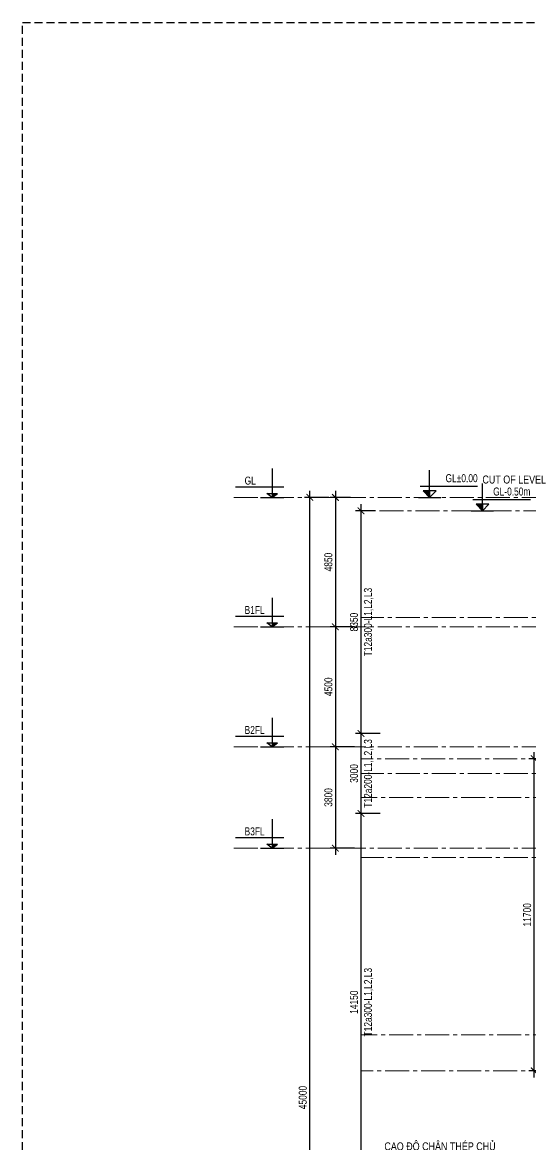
# Model space of a CAD drawing. Header units: millimetres. Extents: x 2611025 to 4139346, y -89870 to 101087.
# Drawn here: x 3123530 to 3142581, y -24263 to 17806 of the extents above; entities that cross this region are included whole.
import ezdxf
from ezdxf.enums import TextEntityAlignment as Align

# ---------------------------------------------------------------- set-up
doc = ezdxf.new("R2010")
doc.units = ezdxf.units.MM
doc.header["$LTSCALE"] = 1200
doc.header["$PDMODE"] = 35
doc.linetypes.add('CENTER2', pattern=[1.125, 0.75, -0.125, 0.125, -0.125])
doc.linetypes.add('HIDDEN', pattern=[0.375, 0.25, -0.125])
for name, color, linetype in [('CDC.02.DIM', 1, 'Continuous'), ('CDC.06.TEXT', 2, 'Continuous'), ('CDC.10.HATCH', 251, 'Continuous')]:
    doc.layers.add(name, color=color, linetype=linetype)
for name, color, linetype, lineweight in [('ENOTE', 2, 'Continuous', 15), ('Grid line', 160, 'CENTER2', 5), ('K-THUOC', 1, 'Continuous', 18), ('TCHI', 4, 'HIDDEN', 30), ('TEXTVN', 2, 'Continuous', 20)]:
    doc.layers.add(name, color=color, linetype=linetype, lineweight=lineweight)
doc.styles.add('DB_Arial', font='arial.ttf', dxfattribs={"width": 0.8})
doc.styles.add('SMTEXT', font='arial.ttf', dxfattribs={"width": 0.75})
doc.dimstyles.new('BSV1-100', dxfattribs={"dimtxt": 300, "dimasz": 250, "dimexe": 200, "dimexo": 0, "dimgap": 108, "dimtad": 1, "dimdec": 0, "dimdsep": 46, "dimtxsty": 'SMTEXT', "dimblk": 'ARCHTICK', "dimcen": 100, "dimdle": 250, "dimclrd": 256, "dimclre": 256, "dimclrt": 1, "dimadec": 0, "dimazin": 0, "dimtfac": 1, "dimtdec": 0, "dimtix": 1, "dimtmove": 2, "dimatfit": 3, "dimfxl": 720, "dimfxlon": 1, "dimtolj": 1, "dimtzin": 0, "dimarcsym": 0})

# ---------------------------------------------------------------- blocks, each defined once
blk = doc.blocks.new('_ArchTick')
at = {"color": 0, "linetype": 'ByBlock', "const_width": 0.15}
blk.add_lwpolyline([(-0.5, -0.5), (0.5, 0.5)], dxfattribs=at)
blk = doc.blocks.new('*D638')
at = {"layer": 'Defpoints', "color": 0, "transparency": 16777216}
for p in [(3134303, 0), (3135826, 0), (3136105, -45000)]:
    blk.add_point(p, dxfattribs=at)
at = {"layer": 'K-THUOC', "lineweight": -2, "transparency": 16777216}
for p, q in [((3135023, 0), (3134103, 0)), ((3134303, -45250), (3134303, 250)), ((3135023, -45000), (3134103, -45000))]:
    blk.add_line(p, q, dxfattribs=at)
at = {"layer": 'K-THUOC', "lineweight": -2, "transparency": 16777216, "xscale": 250, "yscale": 250, "zscale": 250}
for p, rotation in [((3134303, 0), 90), ((3134303, -45000), 270)]:
    blk.add_blockref('_ArchTick', p, dxfattribs=dict(at, rotation=rotation))
at = {"layer": 'K-THUOC', "color": 1, "transparency": 16777216, "insert": (3134042, -22500), "char_height": 300, "attachment_point": 5, "rotation": 90, "style": 'SMTEXT'}
blk.add_mtext('\\A1;45000', dxfattribs=at)
blk = doc.blocks.new('*D639')
at = {"layer": 'Defpoints', "color": 0, "transparency": 16777216}
for p in [(3137723, -8850), (3136223, -11850), (3137760, -11850)]:
    blk.add_point(p, dxfattribs=at)
at = {"layer": 'K-THUOC', "lineweight": -2, "transparency": 16777216}
for p, q in [((3136223, -8600), (3136223, -12100)), ((3136943, -8850), (3136023, -8850)), ((3136943, -11850), (3136023, -11850))]:
    blk.add_line(p, q, dxfattribs=at)
at = {"layer": 'K-THUOC', "lineweight": -2, "transparency": 16777216, "xscale": 250, "yscale": 250, "zscale": 250}
for p, rotation in [((3136223, -8850), 90), ((3136223, -11850), 270)]:
    blk.add_blockref('_ArchTick', p, dxfattribs=dict(at, rotation=rotation))
at = {"layer": 'K-THUOC', "color": 1, "transparency": 16777216, "char_height": 300, "attachment_point": 5, "rotation": 90, "style": 'SMTEXT'}
for s, insert in [('\\A1;T12a200-L1,L2,L3', (3136512, -10350)), ('\\A1;3000', (3135962, -10350))]:
    blk.add_mtext(s, dxfattribs=dict(at, insert=insert))
blk = doc.blocks.new('*D640')
at = {"layer": 'Defpoints', "color": 0, "transparency": 16777216}
for p in [(3137760, -11850), (3136223, -26000), (3140185, -26000)]:
    blk.add_point(p, dxfattribs=at)
at = {"layer": 'K-THUOC', "lineweight": -2, "transparency": 16777216}
for p, q in [((3136223, -11600), (3136223, -26250)), ((3136943, -11850), (3136023, -11850)), ((3136943, -26000), (3136023, -26000))]:
    blk.add_line(p, q, dxfattribs=at)
at = {"layer": 'K-THUOC', "lineweight": -2, "transparency": 16777216, "xscale": 250, "yscale": 250, "zscale": 250}
for p, rotation in [((3136223, -11850), 90), ((3136223, -26000), 270)]:
    blk.add_blockref('_ArchTick', p, dxfattribs=dict(at, rotation=rotation))
at = {"layer": 'K-THUOC', "color": 1, "transparency": 16777216, "char_height": 300, "attachment_point": 5, "rotation": 90, "style": 'SMTEXT'}
for s, insert in [('\\A1;T12a300-L1,L2,L3', (3136512, -18925)), ('\\A1;14150', (3135962, -18925))]:
    blk.add_mtext(s, dxfattribs=dict(at, insert=insert))
blk = doc.blocks.new('*D641')
at = {"layer": 'Defpoints', "color": 0, "transparency": 16777216}
for p in [(3136773, -500), (3136223, -8850), (3137723, -8850)]:
    blk.add_point(p, dxfattribs=at)
at = {"layer": 'K-THUOC', "lineweight": -2, "transparency": 16777216}
for p, q in [((3136223, -250), (3136223, -9100)), ((3136773, -500), (3136023, -500)), ((3136943, -8850), (3136023, -8850))]:
    blk.add_line(p, q, dxfattribs=at)
at = {"layer": 'K-THUOC', "lineweight": -2, "transparency": 16777216, "xscale": 250, "yscale": 250, "zscale": 250}
for p, rotation in [((3136223, -500), 90), ((3136223, -8850), 270)]:
    blk.add_blockref('_ArchTick', p, dxfattribs=dict(at, rotation=rotation))
at = {"layer": 'K-THUOC', "color": 1, "transparency": 16777216, "char_height": 300, "attachment_point": 5, "rotation": 90, "style": 'SMTEXT'}
for s, insert in [('\\A1;T12a300-L1,L2,L3', (3136512, -4675)), ('\\A1;8350', (3135962, -4675))]:
    blk.add_mtext(s, dxfattribs=dict(at, insert=insert))
blk = doc.blocks.new('tag_cd')
at = {"layer": 'CDC.10.HATCH'}
blk.add_hatch(color=256, dxfattribs=at).paths.add_polyline_path([(180, 240), (420, 0), (420, 240)])
at = {"layer": 'CDC.02.DIM'}
for points in [[(420, 240), (420, 0), (660, 240), (180, 240), (420, 0), (420, 1020)], [(0, 0), (840, 0)], [(60, 420), (2220, 420)]]:
    blk.add_lwpolyline(points, dxfattribs=at)
at = {"layer": 'CDC.06.TEXT', "ltscale": 0.5, "style": 'SMTEXT', "width": 0.75}
blk.add_attdef('CD', text='', height=300, dxfattribs=at).set_placement((2220, 570), align=Align.RIGHT)
blk = doc.blocks.new('*D642')
at = {"layer": 'Defpoints', "color": 0, "transparency": 16777216}
for p in [(3135826, 0), (3135263, -4850), (3170377, -4850)]:
    blk.add_point(p, dxfattribs=at)
at = {"layer": 'K-THUOC', "lineweight": -2, "transparency": 16777216}
for p, q in [((3135826, 0), (3135063, 0)), ((3135263, 250), (3135263, -5100)), ((3135983, -4850), (3135063, -4850))]:
    blk.add_line(p, q, dxfattribs=at)
at = {"layer": 'K-THUOC', "lineweight": -2, "transparency": 16777216, "xscale": 250, "yscale": 250, "zscale": 250}
for p, rotation in [((3135263, 0), 90), ((3135263, -4850), 270)]:
    blk.add_blockref('_ArchTick', p, dxfattribs=dict(at, rotation=rotation))
at = {"layer": 'K-THUOC', "color": 1, "transparency": 16777216, "insert": (3135002, -2425), "char_height": 300, "attachment_point": 5, "rotation": 90, "style": 'SMTEXT'}
blk.add_mtext('\\A1;4850', dxfattribs=at)
blk = doc.blocks.new('*D643')
at = {"layer": 'Defpoints', "color": 0, "transparency": 16777216}
for p in [(3170377, -4850), (3135263, -9350), (3170377, -9350)]:
    blk.add_point(p, dxfattribs=at)
at = {"layer": 'K-THUOC', "lineweight": -2, "transparency": 16777216}
for p, q in [((3135263, -4600), (3135263, -9600)), ((3135983, -4850), (3135063, -4850)), ((3135983, -9350), (3135063, -9350))]:
    blk.add_line(p, q, dxfattribs=at)
at = {"layer": 'K-THUOC', "lineweight": -2, "transparency": 16777216, "xscale": 250, "yscale": 250, "zscale": 250}
for p, rotation in [((3135263, -4850), 90), ((3135263, -9350), 270)]:
    blk.add_blockref('_ArchTick', p, dxfattribs=dict(at, rotation=rotation))
at = {"layer": 'K-THUOC', "color": 1, "transparency": 16777216, "insert": (3135002, -7100), "char_height": 300, "attachment_point": 5, "rotation": 90, "style": 'SMTEXT'}
blk.add_mtext('\\A1;4500', dxfattribs=at)
blk = doc.blocks.new('*D644')
at = {"layer": 'Defpoints', "color": 0, "transparency": 16777216}
for p in [(3170377, -9350), (3135263, -13150), (3170377, -13150)]:
    blk.add_point(p, dxfattribs=at)
at = {"layer": 'K-THUOC', "lineweight": -2, "transparency": 16777216}
for p, q in [((3135263, -9100), (3135263, -13400)), ((3135983, -9350), (3135063, -9350)), ((3135983, -13150), (3135063, -13150))]:
    blk.add_line(p, q, dxfattribs=at)
at = {"layer": 'K-THUOC', "lineweight": -2, "transparency": 16777216, "xscale": 250, "yscale": 250, "zscale": 250}
for p, rotation in [((3135263, -9350), 90), ((3135263, -13150), 270)]:
    blk.add_blockref('_ArchTick', p, dxfattribs=dict(at, rotation=rotation))
at = {"layer": 'K-THUOC', "color": 1, "transparency": 16777216, "insert": (3135002, -11250), "char_height": 300, "attachment_point": 5, "rotation": 90, "style": 'SMTEXT'}
blk.add_mtext('\\A1;3800', dxfattribs=at)
blk = doc.blocks.new('A$Cf5debca8')
at = {"layer": 'CDC.02.DIM'}
blk.add_hatch(color=256, dxfattribs=at).paths.add_polyline_path([(-242, 146), (-438, 146), (-438, 0)])
for p, q in [((-438, 1084), (-438, 0)), ((-1809, 398), (0, 398)), ((-875, 0), (0, 0)), ((-438, 0), (-633, 146)), ((-633, 146), (-242, 146)), ((-438, 0), (-242, 146))]:
    blk.add_line(p, q, dxfattribs=at)
at = {"layer": 'CDC.06.TEXT', "style": 'SMTEXT', "width": 0.75}
blk.add_attdef('CD', (-1469, 478), '', height=300, dxfattribs=at)
blk = doc.blocks.new('*D665')
at = {"layer": 'Defpoints', "color": 0, "transparency": 16777216}
for p in [(3142717, -9800), (3151137, -9800), (3151137, -21500)]:
    blk.add_point(p, dxfattribs=at)
at = {"layer": 'K-THUOC', "lineweight": -2, "transparency": 16777216}
for p, q in [((3142717, -21750), (3142717, -9550)), ((3143437, -9800), (3142517, -9800)), ((3143437, -21500), (3142517, -21500))]:
    blk.add_line(p, q, dxfattribs=at)
at = {"layer": 'K-THUOC', "lineweight": -2, "transparency": 16777216, "xscale": 250, "yscale": 250, "zscale": 250}
for p, rotation in [((3142717, -9800), 90), ((3142717, -21500), 270)]:
    blk.add_blockref('_ArchTick', p, dxfattribs=dict(at, rotation=rotation))
at = {"layer": 'K-THUOC', "color": 1, "transparency": 16777216, "insert": (3142455, -15650), "char_height": 300, "attachment_point": 5, "rotation": 90, "style": 'SMTEXT'}
blk.add_mtext('\\A1;11700', dxfattribs=at)

msp = doc.modelspace()

# ---------------------------------------------------------------- linework, layer by layer
at = {"layer": 'Grid line', "color": 2}
for p, q in [((3131454.1, 0), (3170376.6, 0)), ((3131454.1, -4850), (3170376.6, -4850)), ((3131454.1, -9350), (3170376.6, -9350)), ((3131454.1, -13150), (3170376.6, -13150))]:
    msp.add_line(p, q, dxfattribs=at)
at = {"layer": 'Grid line'}
for p, q in [((3167516.7, -500), (3136223.4, -500)), ((3155977, -4499.7), (3136223.4, -4499.7)), ((3155577, -9800.3), (3136223.4, -9800.3)), ((3155977, -10349.7), (3136223.4, -10349.7)), ((3155727, -11250.3), (3136223.4, -11250.3)), ((3155977, -13500), (3136223.4, -13500)), ((3155727, -20150), (3136223.4, -20150)), ((3155577, -21500), (3136223.4, -21500))]:
    msp.add_line(p, q, dxfattribs=at)
at = {"layer": 'TCHI'}
msp.add_lwpolyline([(3123530.3, 17806.3), (3340199.8, 17806.3), (3340199.8, -78017.7), (3123530.3, -78017.7)], close=True, dxfattribs=at)

# ---------------------------------------------------------------- block references
at = {"layer": 'CDC.06.TEXT'}
for p, values in [((3133329.6, 0), {'CD': 'GL'}), ((3133329.6, -4850), {'CD': 'B1FL'}), ((3133329.6, -9350), {'CD': 'B2FL'}), ((3133329.6, -13150), {'CD': 'B3FL'})]:
    msp.add_blockref('A$Cf5debca8', p, dxfattribs=at).add_auto_attribs(values)
at = {"layer": 'ENOTE'}
for p, values in [((3138377.8, 0), {'CD': 'GL%%P0.00'}), ((3140356.3, -500), {'CD': 'GL-0.50m'})]:
    msp.add_blockref('tag_cd', p, dxfattribs=at).add_auto_attribs(values)

# ---------------------------------------------------------------- texts
at = {"layer": 'TEXTVN', "style": 'DB_Arial', "width": 0.8}
for s, p in [('CUT OF LEVEL', (3140776.3, 520)), ('CAO ĐỘ CHÂN THÉP CHỦ', (3137100.3, -24480))]:
    msp.add_text(s, height=300, dxfattribs=at).set_placement(p)

# ---------------------------------------------------------------- dimensions: what is measured, and where the dimension line sits
at = {"layer": 'K-THUOC'}
for base, p1, p2, picture, middle in [((3134303.4, 0), (3136104.6, -45000), (3135825.8, 0), '*D638', (3134042.2, -22500)), ((3135263.4, -4850), (3135825.8, 0), (3170376.6, -4850), '*D642', (3135002.2, -2425)), ((3135263.4, -9350), (3170376.6, -4850), (3170376.6, -9350), '*D643', (3135002.2, -7100)), ((3135263.4, -13150), (3170376.6, -9350), (3170376.6, -13150), '*D644', (3135002.1, -11250)), ((3142716.5, -9800), (3151137, -21500), (3151137, -9800), '*D665', (3142455.4, -15650))]:
    dim = msp.add_linear_dim(base=base, p1=p1, p2=p2, angle=90, dimstyle='BSV1-100', dxfattribs=at)
    dim.commit()
    dim.dimension.update_dxf_attribs({"geometry": picture, "text_midpoint": middle})
for base, p1, p2, text, picture, middle in [((3136223.4, -8850), (3136773.4, -500), (3137723.4, -8850), '<>\\XT12a300-L1,L2,L3', '*D641', (3136223.4, -4675)), ((3136223.4, -11850), (3137723.4, -8850), (3137760, -11850), '<>\\XT12a200-L1,L2,L3', '*D639', (3136223.4, -10350)), ((3136223.4, -26000), (3137760, -11850), (3140184.8, -26000), '<>\\XT12a300-L1,L2,L3', '*D640', (3136223.4, -18925))]:
    dim = msp.add_linear_dim(base=base, p1=p1, p2=p2, angle=90, text=text, dimstyle='BSV1-100', dxfattribs=at)
    dim.commit()
    dim.dimension.update_dxf_attribs({"geometry": picture, "text_midpoint": middle})

doc.saveas('drawing.dxf')
